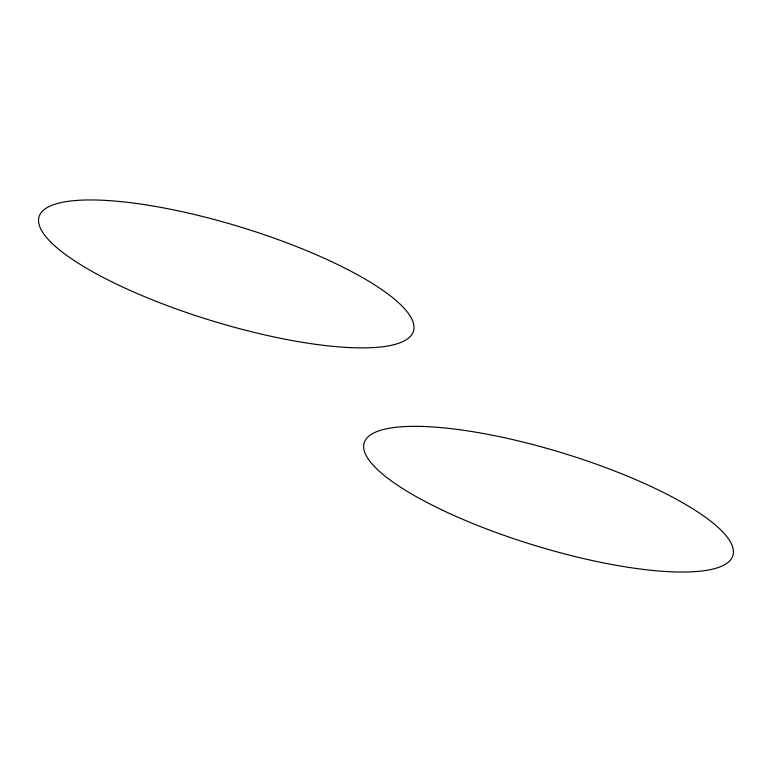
<?xml version="1.0" encoding="UTF-8"?>
<svg xmlns="http://www.w3.org/2000/svg" width="772" height="772" viewBox="0 0 772 772"><rect width="100%" height="100%" fill="white"/><g stroke="black" fill="none" stroke-linecap="round" stroke-linejoin="round"><path stroke-width="1.16" d="M117.566 284.617A195.721 49.003 17 0 0 413.155 331.97A195.721 49.003 17 0 0 148.089 205.198A195.721 49.003 17 0 0 117.566 284.617M441.478 509.713A192.778 48.269 17 0 0 732.628 556.351A192.778 48.269 17 0 0 471.538 431.49A192.778 48.269 17 0 0 441.478 509.713"/></g></svg>
